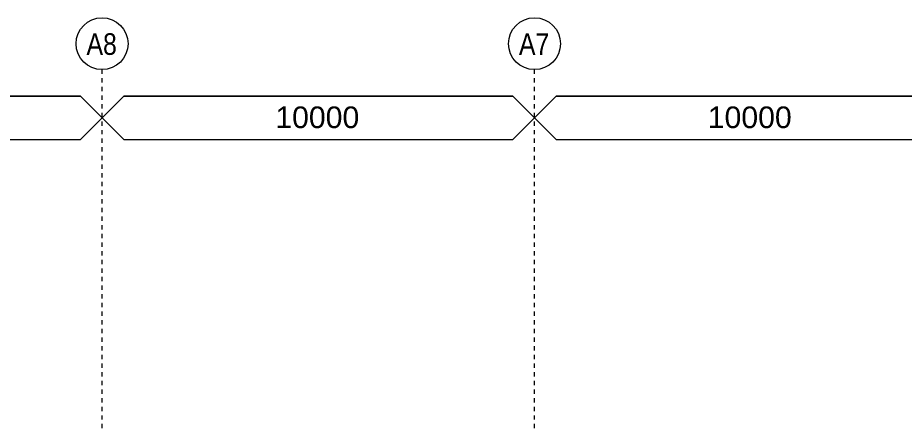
# Model space of a CAD drawing. Header units: metres. Extents: x 902 to 1205, y -4 to 36.
# Drawn here: x 951.3 to 971.8, y 18.01 to 27.34 of the extents above; entities that cross this region are included whole.
import ezdxf

# ---------------------------------------------------------------- set-up
doc = ezdxf.new("R2010")
doc.units = ezdxf.units.M
doc.linetypes.add('Grid Line', pattern=[0.021, 0.012, -0.003, 0.003, -0.003])
for name, color, linetype, lineweight in [('A-ANNO-NOTE', 131, 'Continuous', 5), ('A-DETL-GENF', 92, 'Continuous', 5), ('S-GRID', 1, 'Continuous', 5), ('S-GRID-IDEN', 1, 'Continuous', 5)]:
    doc.layers.add(name, color=color, linetype=linetype, lineweight=lineweight)
doc.styles.add('Arial', font='arial.ttf', dxfattribs={"height": 0.5})
doc.styles.add('Arial Narrow', font='ARIALN.TTF', dxfattribs={"height": 0.5})

# ---------------------------------------------------------------- blocks, each defined once
blk = doc.blocks.new('Dimension - Grids _2D_ - 1-200-1063965-North - Grids A')
at = {"layer": 'A-DETL-GENF'}
for p, q in [((913.751, 25.527), (913.251, 25.027)), ((913.251, 25.027), (913.751, 25.527)), ((922.751, 25.527), (913.751, 25.527)), ((913.751, 25.527), (922.751, 25.527)), ((923.251, 25.027), (922.751, 25.527)), ((923.251, 25.027), (922.751, 25.527)), ((913.251, 25.027), (913.751, 24.527)), ((913.251, 25.027), (913.751, 24.527)), ((922.751, 24.527), (923.251, 25.027)), ((923.251, 25.027), (922.751, 24.527)), ((913.751, 24.527), (922.751, 24.527)), ((913.751, 24.527), (922.751, 24.527))]:
    blk.add_line(p, q, dxfattribs=at)
blk = doc.blocks.new('Grid - A1-3055139-North - Grids A')
at = {"layer": 'S-GRID-IDEN'}
blk.add_circle((1014.851, 26.743), 0.6, dxfattribs=at)

msp = doc.modelspace()

# ---------------------------------------------------------------- linework, layer by layer
at = {"layer": 'S-GRID', "linetype": 'Grid Line'}
for p, q in [((953.251, 1.046), (953.251, 26.143)), ((963.251, 1.046), (963.251, 26.143))]:
    msp.add_line(p, q, dxfattribs=at)

# ---------------------------------------------------------------- block references
at = {"layer": 'A-DETL-GENF'}
for p in [(30, 0), (40, 0), (50, 0)]:
    msp.add_blockref('Dimension - Grids _2D_ - 1-200-1063965-North - Grids A', p, dxfattribs=at)
at = {"layer": 'S-GRID-IDEN'}
for p in [(-61.6, 0), (-51.6, 0)]:
    msp.add_blockref('Grid - A1-3055139-North - Grids A', p, dxfattribs=at)

# ---------------------------------------------------------------- texts
at = {"layer": 'A-ANNO-NOTE', "char_height": 0.5, "width": 2.32489, "attachment_point": 1, "style": 'Arial'}
for insert in [(957.257, 25.29), (967.257, 25.29)]:
    msp.add_mtext('10000', dxfattribs=dict(at, insert=insert))
at = {"layer": 'S-GRID-IDEN', "char_height": 0.5, "width": 0.84979, "attachment_point": 1, "style": 'Arial Narrow'}
for s, insert in [('A8', (952.892, 26.984)), ('A7', (962.892, 26.984))]:
    msp.add_mtext(s, dxfattribs=dict(at, insert=insert))

doc.saveas('drawing.dxf')
